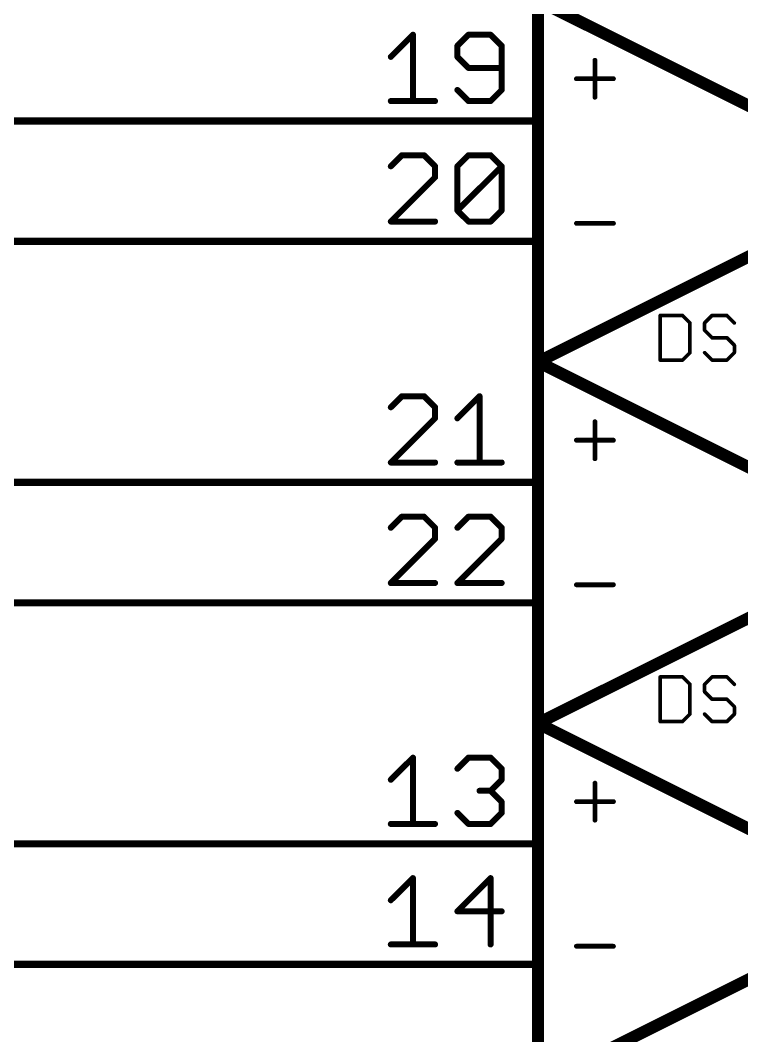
# Model space of a CAD drawing. Extents: x -72 to 265, y -97 to 216.
# Drawn here: x -54.09 to -38.89, y 56.92 to 78.32 of the extents above; entities that cross this region are included whole.
import ezdxf

# ---------------------------------------------------------------- set-up
doc = ezdxf.new("R2010")
doc.units = 0
for name, color, linetype in [('91', 94, 'CONTINUOUS'), ('94', 14, 'CONTINUOUS'), ('95', 251, 'CONTINUOUS'), ('96', 251, 'CONTINUOUS')]:
    doc.layers.add(name, color=color, linetype=linetype)

msp = doc.modelspace()

# ---------------------------------------------------------------- linework, layer by layer
at = {"layer": '91', "const_width": 0.1524}
for points in [[(-45.72, 76.2), (-58.42, 76.2)], [(-45.72, 73.66), (-58.42, 73.66)], [(-45.72, 68.58), (-58.42, 68.58)], [(-45.72, 66.04), (-58.42, 66.04)], [(-45.72, 60.96), (-58.42, 60.96)], [(-45.72, 58.42), (-58.42, 58.42)]]:
    msp.add_lwpolyline(points, dxfattribs=at)
at = {"layer": '91', "const_width": 0.0762}
for points in [[(-45.72, 76.1619, 1), (-45.72, 76.2381)], [(-45.72, 73.6219, 1), (-45.72, 73.6981)], [(-45.72, 68.5419, 1), (-45.72, 68.6181)], [(-45.72, 66.0019, 1), (-45.72, 66.0781)], [(-45.72, 60.9219, 1), (-45.72, 60.9981)], [(-45.72, 58.3819, 1), (-45.72, 58.4581)]]:
    msp.add_lwpolyline(points, format="xyb", dxfattribs=at)
at = {"layer": '94'}
for points, const_width in [([(-43.18, 78.74), (-43.18, 71.12)], 0.254), ([(-35.56, 74.93), (-43.18, 78.74)], 0.254), ([(-45.72, 76.2), (-43.18, 76.2)], 0.1524), ([(-43.18, 71.12), (-35.56, 74.93)], 0.254), ([(-45.72, 73.66), (-43.18, 73.66)], 0.1524), ([(-43.18, 71.12), (-43.18, 63.5)], 0.254), ([(-35.56, 67.31), (-43.18, 71.12)], 0.254), ([(-45.72, 68.58), (-43.18, 68.58)], 0.1524), ([(-43.18, 63.5), (-35.56, 67.31)], 0.254), ([(-45.72, 66.04), (-43.18, 66.04)], 0.1524), ([(-43.18, 63.5), (-43.18, 55.88)], 0.254), ([(-35.56, 59.69), (-43.18, 63.5)], 0.254), ([(-45.72, 60.96), (-43.18, 60.96)], 0.1524), ([(-43.18, 55.88), (-35.56, 59.69)], 0.254), ([(-45.72, 58.42), (-43.18, 58.42)], 0.1524)]:
    msp.add_lwpolyline(points, dxfattribs=dict(at, const_width=const_width))
for points, const_width in [([(-45.72, 76.2381, 1), (-45.72, 76.1619)], 0.0762), ([(-43.18, 76.1619, 1), (-43.18, 76.2381)], 0.0762), ([(-45.72, 73.6981, 1), (-45.72, 73.6219)], 0.0762), ([(-43.18, 73.6219, 1), (-43.18, 73.6981)], 0.0762), ([(-43.1165, 71.12, 1), (-43.2435, 71.12)], 0.127), ([(-43.1516, 71.1768, 1), (-43.2084, 71.0632)], 0.127), ([(-43.2084, 71.1768, 1), (-43.1516, 71.0632)], 0.127), ([(-43.2435, 71.12, 1), (-43.1165, 71.12)], 0.127), ([(-45.72, 68.6181, 1), (-45.72, 68.5419)], 0.0762), ([(-43.18, 68.5419, 1), (-43.18, 68.6181)], 0.0762), ([(-45.72, 66.0781, 1), (-45.72, 66.0019)], 0.0762), ([(-43.18, 66.0019, 1), (-43.18, 66.0781)], 0.0762), ([(-43.1165, 63.5, 1), (-43.2435, 63.5)], 0.127), ([(-43.1516, 63.5568, 1), (-43.2084, 63.4432)], 0.127), ([(-43.2084, 63.5568, 1), (-43.1516, 63.4432)], 0.127), ([(-43.2435, 63.5, 1), (-43.1165, 63.5)], 0.127), ([(-45.72, 60.9981, 1), (-45.72, 60.9219)], 0.0762), ([(-43.18, 60.9219, 1), (-43.18, 60.9981)], 0.0762), ([(-45.72, 58.4581, 1), (-45.72, 58.3819)], 0.0762), ([(-43.18, 58.3819, 1), (-43.18, 58.4581)], 0.0762)]:
    msp.add_lwpolyline(points, format="xyb", dxfattribs=dict(at, const_width=const_width))
at = {"layer": '95', "const_width": 0.127}
for points in [[(-46.2787, 77.5512), (-45.8126, 78.0173)], [(-45.8126, 78.0173), (-45.8126, 76.6191)], [(-44.6423, 78.0173), (-44.8754, 77.7843)], [(-44.1763, 78.0173), (-44.6423, 78.0173)], [(-43.9432, 77.7843), (-44.1763, 78.0173)], [(-44.8754, 77.7843), (-44.8754, 77.5512)], [(-43.9432, 76.8521), (-43.9432, 77.7843)], [(-44.8754, 77.5512), (-44.6423, 77.3182)], [(-44.6423, 77.3182), (-43.9432, 77.3182)], [(-44.8754, 76.8521), (-44.6423, 76.6191)], [(-44.1763, 76.6191), (-43.9432, 76.8521)], [(-46.2787, 76.6191), (-45.3465, 76.6191)], [(-44.6423, 76.6191), (-44.1763, 76.6191)], [(-46.0456, 75.4773), (-46.2787, 75.2443)], [(-45.5796, 75.4773), (-46.0456, 75.4773)], [(-45.3465, 75.2443), (-45.5796, 75.4773)], [(-44.8754, 75.2443), (-44.6423, 75.4773)], [(-44.6423, 75.4773), (-44.1763, 75.4773)], [(-44.1763, 75.4773), (-43.9432, 75.2443)], [(-45.3465, 75.0112), (-45.3465, 75.2443)], [(-44.8754, 74.3121), (-44.8754, 75.2443)], [(-44.8754, 74.3121), (-43.9432, 75.2443)], [(-43.9432, 75.2443), (-43.9432, 74.3121)], [(-46.2787, 74.0791), (-45.3465, 75.0112)], [(-44.6423, 74.0791), (-44.8754, 74.3121)], [(-43.9432, 74.3121), (-44.1763, 74.0791)], [(-45.3465, 74.0791), (-46.2787, 74.0791)], [(-44.1763, 74.0791), (-44.6423, 74.0791)], [(-46.0456, 70.3973), (-46.2787, 70.1643)], [(-45.5796, 70.3973), (-46.0456, 70.3973)], [(-45.3465, 70.1643), (-45.5796, 70.3973)], [(-44.8754, 69.9312), (-44.4093, 70.3973)], [(-44.4093, 70.3973), (-44.4093, 68.9991)], [(-45.3465, 69.9312), (-45.3465, 70.1643)], [(-46.2787, 68.9991), (-45.3465, 69.9312)], [(-45.3465, 68.9991), (-46.2787, 68.9991)], [(-44.8754, 68.9991), (-43.9432, 68.9991)], [(-46.0456, 67.8573), (-46.2787, 67.6243)], [(-45.5796, 67.8573), (-46.0456, 67.8573)], [(-45.3465, 67.6243), (-45.5796, 67.8573)], [(-44.6423, 67.8573), (-44.8754, 67.6243)], [(-44.1763, 67.8573), (-44.6423, 67.8573)], [(-43.9432, 67.6243), (-44.1763, 67.8573)], [(-45.3465, 67.3912), (-45.3465, 67.6243)], [(-43.9432, 67.3912), (-43.9432, 67.6243)], [(-46.2787, 66.4591), (-45.3465, 67.3912)], [(-44.8754, 66.4591), (-43.9432, 67.3912)], [(-45.3465, 66.4591), (-46.2787, 66.4591)], [(-43.9432, 66.4591), (-44.8754, 66.4591)], [(-46.2787, 62.3112), (-45.8126, 62.7773)], [(-45.8126, 62.7773), (-45.8126, 61.3791)], [(-44.8754, 62.5443), (-44.6423, 62.7773)], [(-44.6423, 62.7773), (-44.1763, 62.7773)], [(-44.1763, 62.7773), (-43.9432, 62.5443)], [(-43.9432, 62.5443), (-43.9432, 62.3112)], [(-43.9432, 62.3112), (-44.1763, 62.0782)], [(-44.1763, 62.0782), (-44.4093, 62.0782)], [(-44.1763, 62.0782), (-43.9432, 61.8452)], [(-43.9432, 61.8452), (-43.9432, 61.6121)], [(-44.6423, 61.3791), (-44.8754, 61.6121)], [(-43.9432, 61.6121), (-44.1763, 61.3791)], [(-46.2787, 61.3791), (-45.3465, 61.3791)], [(-44.1763, 61.3791), (-44.6423, 61.3791)], [(-46.2787, 59.7712), (-45.8126, 60.2373)], [(-45.8126, 60.2373), (-45.8126, 58.8391)], [(-44.1763, 60.2373), (-44.8754, 59.5382)], [(-44.1763, 58.8391), (-44.1763, 60.2373)], [(-44.8754, 59.5382), (-43.9432, 59.5382)], [(-46.2787, 58.8391), (-45.3465, 58.8391)]]:
    msp.add_lwpolyline(points, dxfattribs=at)
at = {"layer": '95', "const_width": 0.0635}
for points in [[(-45.7808, 78.0173, 1), (-45.8443, 78.0173)], [(-45.7901, 77.9948, 1), (-45.835, 78.0397)], [(-44.6423, 78.049, 1), (-44.6423, 77.9855)], [(-44.6199, 77.9948, 1), (-44.6648, 78.0397)], [(-44.1538, 78.0397, 1), (-44.1987, 77.9948)], [(-44.1763, 77.9855, 1), (-44.1763, 78.049)], [(-44.8436, 77.7843, 1), (-44.9071, 77.7843)], [(-44.8978, 77.8067, 1), (-44.8529, 77.7618)], [(-43.9115, 77.7843, 1), (-43.975, 77.7843)], [(-43.9657, 77.7618, 1), (-43.9208, 77.8067)], [(-46.3011, 77.5737, 1), (-46.2562, 77.5288)], [(-44.9071, 77.5512, 1), (-44.8436, 77.5512)], [(-44.8529, 77.5737, 1), (-44.8978, 77.5288)], [(-44.6423, 77.3499, 1), (-44.6423, 77.2864)], [(-44.6648, 77.2957, 1), (-44.6199, 77.3406)], [(-43.9432, 77.2864, 1), (-43.9432, 77.3499)], [(-44.8529, 76.8746, 1), (-44.8978, 76.8297)], [(-43.975, 76.8521, 1), (-43.9115, 76.8521)], [(-43.9208, 76.8297, 1), (-43.9657, 76.8746)], [(-46.2787, 76.6509, 1), (-46.2787, 76.5874)], [(-45.8443, 76.6191, 1), (-45.7808, 76.6191)], [(-45.3465, 76.5874, 1), (-45.3465, 76.6509)], [(-44.6423, 76.6509, 1), (-44.6423, 76.5874)], [(-44.6648, 76.5966, 1), (-44.6199, 76.6416)], [(-44.1987, 76.6416, 1), (-44.1538, 76.5966)], [(-44.1763, 76.5874, 1), (-44.1763, 76.6509)], [(-46.0456, 75.509, 1), (-46.0456, 75.4455)], [(-46.0232, 75.4548, 1), (-46.0681, 75.4997)], [(-45.5571, 75.4997, 1), (-45.602, 75.4548)], [(-45.5796, 75.4455, 1), (-45.5796, 75.509)], [(-44.6423, 75.509, 1), (-44.6423, 75.4455)], [(-44.6199, 75.4548, 1), (-44.6648, 75.4997)], [(-44.1538, 75.4997, 1), (-44.1987, 75.4548)], [(-44.1763, 75.4455, 1), (-44.1763, 75.509)], [(-46.3011, 75.2667, 1), (-46.2562, 75.2218)], [(-45.3148, 75.2443, 1), (-45.3783, 75.2443)], [(-45.369, 75.2218, 1), (-45.3241, 75.2667)], [(-44.8436, 75.2443, 1), (-44.9071, 75.2443)], [(-44.8978, 75.2667, 1), (-44.8529, 75.2218)], [(-43.9115, 75.2443, 1), (-43.975, 75.2443)], [(-43.9208, 75.2218, 1), (-43.9657, 75.2667)], [(-43.9657, 75.2218, 1), (-43.9208, 75.2667)], [(-45.3783, 75.0112, 1), (-45.3148, 75.0112)], [(-45.3241, 74.9888, 1), (-45.369, 75.0337)], [(-44.9071, 74.3121, 1), (-44.8436, 74.3121)], [(-44.8529, 74.3346, 1), (-44.8978, 74.2897)], [(-44.8978, 74.3346, 1), (-44.8529, 74.2897)], [(-43.975, 74.3121, 1), (-43.9115, 74.3121)], [(-43.9208, 74.2897, 1), (-43.9657, 74.3346)], [(-46.2787, 74.1108, 1), (-46.2787, 74.0473)], [(-46.3011, 74.1016, 1), (-46.2562, 74.0566)], [(-45.3465, 74.0473, 1), (-45.3465, 74.1108)], [(-44.6423, 74.1108, 1), (-44.6423, 74.0473)], [(-44.6648, 74.0566, 1), (-44.6199, 74.1016)], [(-44.1987, 74.1016, 1), (-44.1538, 74.0566)], [(-44.1763, 74.0473, 1), (-44.1763, 74.1108)], [(-46.0456, 70.429, 1), (-46.0456, 70.3655)], [(-46.0232, 70.3748, 1), (-46.0681, 70.4197)], [(-45.5571, 70.4197, 1), (-45.602, 70.3748)], [(-45.5796, 70.3655, 1), (-45.5796, 70.429)], [(-44.3776, 70.3973, 1), (-44.4411, 70.3973)], [(-44.3869, 70.3748, 1), (-44.4318, 70.4197)], [(-46.3011, 70.1867, 1), (-46.2562, 70.1418)], [(-45.3148, 70.1643, 1), (-45.3783, 70.1643)], [(-45.369, 70.1418, 1), (-45.3241, 70.1867)], [(-45.3783, 69.9312, 1), (-45.3148, 69.9312)], [(-45.3241, 69.9088, 1), (-45.369, 69.9537)], [(-44.8978, 69.9537, 1), (-44.8529, 69.9088)], [(-46.2787, 69.0309, 1), (-46.2787, 68.9673)], [(-46.3011, 69.0216, 1), (-46.2562, 68.9766)], [(-45.3465, 68.9673, 1), (-45.3465, 69.0309)], [(-44.8754, 69.0309, 1), (-44.8754, 68.9673)], [(-44.4411, 68.9991, 1), (-44.3776, 68.9991)], [(-43.9432, 68.9673, 1), (-43.9432, 69.0309)], [(-46.0456, 67.889, 1), (-46.0456, 67.8255)], [(-46.0232, 67.8348, 1), (-46.0681, 67.8797)], [(-45.5571, 67.8797, 1), (-45.602, 67.8348)], [(-45.5796, 67.8255, 1), (-45.5796, 67.889)], [(-44.6423, 67.889, 1), (-44.6423, 67.8255)], [(-44.6199, 67.8348, 1), (-44.6648, 67.8797)], [(-44.1538, 67.8797, 1), (-44.1987, 67.8348)], [(-44.1763, 67.8255, 1), (-44.1763, 67.889)], [(-46.3011, 67.6467, 1), (-46.2562, 67.6018)], [(-45.3148, 67.6243, 1), (-45.3783, 67.6243)], [(-45.369, 67.6018, 1), (-45.3241, 67.6467)], [(-44.8978, 67.6467, 1), (-44.8529, 67.6018)], [(-43.9115, 67.6243, 1), (-43.975, 67.6243)], [(-43.9657, 67.6018, 1), (-43.9208, 67.6467)], [(-45.3241, 67.3688, 1), (-45.369, 67.4137)], [(-43.9208, 67.3688, 1), (-43.9657, 67.4137)], [(-45.3783, 67.3912, 1), (-45.3148, 67.3912)], [(-43.975, 67.3912, 1), (-43.9115, 67.3912)], [(-46.2787, 66.4909, 1), (-46.2787, 66.4274)], [(-46.3011, 66.4816, 1), (-46.2562, 66.4366)], [(-45.3465, 66.4274, 1), (-45.3465, 66.4909)], [(-44.8754, 66.4909, 1), (-44.8754, 66.4274)], [(-44.8978, 66.4816, 1), (-44.8529, 66.4366)], [(-43.9432, 66.4274, 1), (-43.9432, 66.4909)], [(-45.7808, 62.7773, 1), (-45.8443, 62.7773)], [(-45.7901, 62.7548, 1), (-45.835, 62.7997)], [(-44.6423, 62.809, 1), (-44.6423, 62.7455)], [(-44.6199, 62.7548, 1), (-44.6648, 62.7997)], [(-44.1538, 62.7997, 1), (-44.1987, 62.7548)], [(-44.1763, 62.7455, 1), (-44.1763, 62.809)], [(-44.8978, 62.5667, 1), (-44.8529, 62.5218)], [(-43.9115, 62.5443, 1), (-43.975, 62.5443)], [(-43.9657, 62.5218, 1), (-43.9208, 62.5667)], [(-46.3011, 62.3337, 1), (-46.2562, 62.2888)], [(-43.975, 62.3112, 1), (-43.9115, 62.3112)], [(-43.9208, 62.2888, 1), (-43.9657, 62.3337)], [(-44.4093, 62.1099, 1), (-44.4093, 62.0464)], [(-44.1538, 62.1006, 1), (-44.1987, 62.0557)], [(-44.1987, 62.1006, 1), (-44.1538, 62.0557)], [(-44.1763, 62.0464, 1), (-44.1763, 62.1099)], [(-43.9115, 61.8452, 1), (-43.975, 61.8452)], [(-43.9657, 61.8227, 1), (-43.9208, 61.8676)], [(-44.8529, 61.6346, 1), (-44.8978, 61.5897)], [(-43.9208, 61.5897, 1), (-43.9657, 61.6346)], [(-46.2787, 61.4109, 1), (-46.2787, 61.3473)], [(-45.3465, 61.3473, 1), (-45.3465, 61.4109)], [(-44.6423, 61.4109, 1), (-44.6423, 61.3473)], [(-44.1763, 61.3473, 1), (-44.1763, 61.4109)], [(-43.975, 61.6121, 1), (-43.9115, 61.6121)], [(-45.8443, 61.3791, 1), (-45.7808, 61.3791)], [(-44.6648, 61.3566, 1), (-44.6199, 61.4016)], [(-44.1987, 61.4016, 1), (-44.1538, 61.3566)], [(-45.7808, 60.2373, 1), (-45.8443, 60.2373)], [(-45.7901, 60.2148, 1), (-45.835, 60.2597)], [(-44.1445, 60.2373, 1), (-44.208, 60.2373)], [(-44.1538, 60.2148, 1), (-44.1987, 60.2597)], [(-46.3011, 59.7937, 1), (-46.2562, 59.7488)], [(-44.8754, 59.5699, 1), (-44.8754, 59.5064)], [(-44.8978, 59.5606, 1), (-44.8529, 59.5157)], [(-43.9432, 59.5064, 1), (-43.9432, 59.5699)], [(-46.2787, 58.8709, 1), (-46.2787, 58.8073)], [(-45.8443, 58.8391, 1), (-45.7808, 58.8391)], [(-45.3465, 58.8073, 1), (-45.3465, 58.8709)], [(-44.208, 58.8391, 1), (-44.1445, 58.8391)]]:
    msp.add_lwpolyline(points, format="xyb", dxfattribs=at)
at = {"layer": '96'}
for points, const_width in [([(-41.9774, 77.4793), (-41.9774, 76.6997)], 0.1016), ([(-42.3672, 77.0895), (-41.5876, 77.0895)], 0.1016), ([(-42.3672, 74.0415), (-41.5876, 74.0415)], 0.1016), ([(-40.6019, 72.0987), (-40.6019, 71.1581)], 0.0762), ([(-40.1316, 72.0987), (-40.6019, 72.0987)], 0.0762), ([(-39.9748, 71.9419), (-40.1316, 72.0987)], 0.0762), ([(-39.9748, 71.3149), (-39.9748, 71.9419)], 0.0762), ([(-39.5096, 72.0987), (-39.6664, 71.9419)], 0.0762), ([(-39.6664, 71.9419), (-39.6664, 71.7852)], 0.0762), ([(-39.1961, 72.0987), (-39.5096, 72.0987)], 0.0762), ([(-39.0393, 71.9419), (-39.1961, 72.0987)], 0.0762), ([(-39.6664, 71.7852), (-39.5096, 71.6284)], 0.0762), ([(-39.5096, 71.6284), (-39.1961, 71.6284)], 0.0762), ([(-39.1961, 71.6284), (-39.0393, 71.4716)], 0.0762), ([(-39.0393, 71.4716), (-39.0393, 71.3149)], 0.0762), ([(-40.1316, 71.1581), (-39.9748, 71.3149)], 0.0762), ([(-39.5096, 71.1581), (-39.6664, 71.3149)], 0.0762), ([(-39.0393, 71.3149), (-39.1961, 71.1581)], 0.0762), ([(-40.6019, 71.1581), (-40.1316, 71.1581)], 0.0762), ([(-39.1961, 71.1581), (-39.5096, 71.1581)], 0.0762), ([(-41.9774, 69.8593), (-41.9774, 69.0797)], 0.1016), ([(-42.3672, 69.4695), (-41.5876, 69.4695)], 0.1016), ([(-42.3672, 66.4215), (-41.5876, 66.4215)], 0.1016), ([(-40.6019, 64.4787), (-40.6019, 63.5381)], 0.0762), ([(-40.1316, 64.4787), (-40.6019, 64.4787)], 0.0762), ([(-39.9748, 64.3219), (-40.1316, 64.4787)], 0.0762), ([(-39.5096, 64.4787), (-39.6664, 64.3219)], 0.0762), ([(-39.1961, 64.4787), (-39.5096, 64.4787)], 0.0762), ([(-39.0393, 64.3219), (-39.1961, 64.4787)], 0.0762), ([(-39.9748, 63.6949), (-39.9748, 64.3219)], 0.0762), ([(-39.6664, 64.3219), (-39.6664, 64.1652)], 0.0762), ([(-39.6664, 64.1652), (-39.5096, 64.0084)], 0.0762), ([(-39.5096, 64.0084), (-39.1961, 64.0084)], 0.0762), ([(-39.1961, 64.0084), (-39.0393, 63.8516)], 0.0762), ([(-39.0393, 63.8516), (-39.0393, 63.6949)], 0.0762), ([(-40.6019, 63.5381), (-40.1316, 63.5381)], 0.0762), ([(-40.1316, 63.5381), (-39.9748, 63.6949)], 0.0762), ([(-39.5096, 63.5381), (-39.6664, 63.6949)], 0.0762), ([(-39.1961, 63.5381), (-39.5096, 63.5381)], 0.0762), ([(-39.0393, 63.6949), (-39.1961, 63.5381)], 0.0762), ([(-41.9774, 62.2393), (-41.9774, 61.4597)], 0.1016), ([(-42.3672, 61.8495), (-41.5876, 61.8495)], 0.1016), ([(-42.3672, 58.8015), (-41.5876, 58.8015)], 0.1016)]:
    msp.add_lwpolyline(points, dxfattribs=dict(at, const_width=const_width))
for points, const_width in [([(-41.952, 77.4793, 1), (-42.0028, 77.4793)], 0.0508), ([(-42.3672, 77.1149, 1), (-42.3672, 77.0641)], 0.0508), ([(-41.5876, 77.0641, 1), (-41.5876, 77.1149)], 0.0508), ([(-42.0028, 76.6997, 1), (-41.952, 76.6997)], 0.0508), ([(-42.3672, 74.0669, 1), (-42.3672, 74.0161)], 0.0508), ([(-41.5876, 74.0161, 1), (-41.5876, 74.0669)], 0.0508), ([(-40.5829, 72.0987, 1), (-40.621, 72.0987)], 0.0381), ([(-40.6019, 72.1178, 1), (-40.6019, 72.0797)], 0.0381), ([(-40.1181, 72.1122, 1), (-40.1451, 72.0852)], 0.0381), ([(-40.1316, 72.0797, 1), (-40.1316, 72.1178)], 0.0381), ([(-39.9558, 71.9419, 1), (-39.9939, 71.9419)], 0.0381), ([(-39.9883, 71.9285, 1), (-39.9614, 71.9554)], 0.0381), ([(-39.6473, 71.9419, 1), (-39.6854, 71.9419)], 0.0381), ([(-39.6799, 71.9554, 1), (-39.6529, 71.9285)], 0.0381), ([(-39.5096, 72.1178, 1), (-39.5096, 72.0797)], 0.0381), ([(-39.4961, 72.0852, 1), (-39.5231, 72.1122)], 0.0381), ([(-39.1826, 72.1122, 1), (-39.2096, 72.0852)], 0.0381), ([(-39.1961, 72.0797, 1), (-39.1961, 72.1178)], 0.0381), ([(-39.0528, 71.9285, 1), (-39.0258, 71.9554)], 0.0381), ([(-39.6529, 71.7986, 1), (-39.6799, 71.7717)], 0.0381), ([(-39.6854, 71.7852, 1), (-39.6473, 71.7852)], 0.0381), ([(-39.5096, 71.6474, 1), (-39.5096, 71.6094)], 0.0381), ([(-39.5231, 71.6149, 1), (-39.4961, 71.6419)], 0.0381), ([(-39.1826, 71.6419, 1), (-39.2096, 71.6149)], 0.0381), ([(-39.1961, 71.6094, 1), (-39.1961, 71.6474)], 0.0381), ([(-39.0203, 71.4716, 1), (-39.0584, 71.4716)], 0.0381), ([(-39.0528, 71.4582, 1), (-39.0258, 71.4851)], 0.0381), ([(-39.9939, 71.3149, 1), (-39.9558, 71.3149)], 0.0381), ([(-39.9614, 71.3014, 1), (-39.9883, 71.3283)], 0.0381), ([(-39.6529, 71.3283, 1), (-39.6799, 71.3014)], 0.0381), ([(-39.0584, 71.3149, 1), (-39.0203, 71.3149)], 0.0381), ([(-39.0258, 71.3014, 1), (-39.0528, 71.3283)], 0.0381), ([(-40.621, 71.1581, 1), (-40.5829, 71.1581)], 0.0381), ([(-40.6019, 71.1771, 1), (-40.6019, 71.1391)], 0.0381), ([(-40.1451, 71.1716, 1), (-40.1181, 71.1446)], 0.0381), ([(-40.1316, 71.1391, 1), (-40.1316, 71.1771)], 0.0381), ([(-39.5096, 71.1771, 1), (-39.5096, 71.1391)], 0.0381), ([(-39.5231, 71.1446, 1), (-39.4961, 71.1716)], 0.0381), ([(-39.2096, 71.1716, 1), (-39.1826, 71.1446)], 0.0381), ([(-39.1961, 71.1391, 1), (-39.1961, 71.1771)], 0.0381), ([(-41.952, 69.8593, 1), (-42.0028, 69.8593)], 0.0508), ([(-42.3672, 69.4949, 1), (-42.3672, 69.4441)], 0.0508), ([(-41.5876, 69.4441, 1), (-41.5876, 69.4949)], 0.0508), ([(-42.0028, 69.0797, 1), (-41.952, 69.0797)], 0.0508), ([(-42.3672, 66.4469, 1), (-42.3672, 66.3961)], 0.0508), ([(-41.5876, 66.3961, 1), (-41.5876, 66.4469)], 0.0508), ([(-40.5829, 64.4787, 1), (-40.621, 64.4787)], 0.0381), ([(-40.6019, 64.4978, 1), (-40.6019, 64.4597)], 0.0381), ([(-40.1181, 64.4922, 1), (-40.1451, 64.4652)], 0.0381), ([(-40.1316, 64.4597, 1), (-40.1316, 64.4978)], 0.0381), ([(-39.5096, 64.4978, 1), (-39.5096, 64.4597)], 0.0381), ([(-39.4961, 64.4652, 1), (-39.5231, 64.4922)], 0.0381), ([(-39.1826, 64.4922, 1), (-39.2096, 64.4652)], 0.0381), ([(-39.1961, 64.4597, 1), (-39.1961, 64.4978)], 0.0381), ([(-39.9558, 64.3219, 1), (-39.9939, 64.3219)], 0.0381), ([(-39.9883, 64.3085, 1), (-39.9614, 64.3354)], 0.0381), ([(-39.6473, 64.3219, 1), (-39.6854, 64.3219)], 0.0381), ([(-39.6799, 64.3354, 1), (-39.6529, 64.3085)], 0.0381), ([(-39.0528, 64.3085, 1), (-39.0258, 64.3354)], 0.0381), ([(-39.6529, 64.1786, 1), (-39.6799, 64.1517)], 0.0381), ([(-39.6854, 64.1652, 1), (-39.6473, 64.1652)], 0.0381), ([(-39.5096, 64.0275, 1), (-39.5096, 63.9894)], 0.0381), ([(-39.5231, 63.9949, 1), (-39.4961, 64.0219)], 0.0381), ([(-39.1826, 64.0219, 1), (-39.2096, 63.9949)], 0.0381), ([(-39.1961, 63.9894, 1), (-39.1961, 64.0275)], 0.0381), ([(-39.0203, 63.8516, 1), (-39.0584, 63.8516)], 0.0381), ([(-39.0528, 63.8382, 1), (-39.0258, 63.8651)], 0.0381), ([(-40.6019, 63.5572, 1), (-40.6019, 63.5191)], 0.0381), ([(-40.1316, 63.5191, 1), (-40.1316, 63.5572)], 0.0381), ([(-39.9939, 63.6949, 1), (-39.9558, 63.6949)], 0.0381), ([(-39.9614, 63.6814, 1), (-39.9883, 63.7083)], 0.0381), ([(-39.6529, 63.7083, 1), (-39.6799, 63.6814)], 0.0381), ([(-39.5096, 63.5572, 1), (-39.5096, 63.5191)], 0.0381), ([(-39.1961, 63.5191, 1), (-39.1961, 63.5572)], 0.0381), ([(-39.0584, 63.6949, 1), (-39.0203, 63.6949)], 0.0381), ([(-39.0258, 63.6814, 1), (-39.0528, 63.7083)], 0.0381), ([(-40.621, 63.5381, 1), (-40.5829, 63.5381)], 0.0381), ([(-40.1451, 63.5516, 1), (-40.1181, 63.5246)], 0.0381), ([(-39.5231, 63.5246, 1), (-39.4961, 63.5516)], 0.0381), ([(-39.2096, 63.5516, 1), (-39.1826, 63.5246)], 0.0381), ([(-41.952, 62.2393, 1), (-42.0028, 62.2393)], 0.0508), ([(-42.3672, 61.8749, 1), (-42.3672, 61.8241)], 0.0508), ([(-41.5876, 61.8241, 1), (-41.5876, 61.8749)], 0.0508), ([(-42.0028, 61.4597, 1), (-41.952, 61.4597)], 0.0508), ([(-42.3672, 58.8269, 1), (-42.3672, 58.7761)], 0.0508), ([(-41.5876, 58.7761, 1), (-41.5876, 58.8269)], 0.0508)]:
    msp.add_lwpolyline(points, format="xyb", dxfattribs=dict(at, const_width=const_width))

doc.saveas('drawing.dxf')
